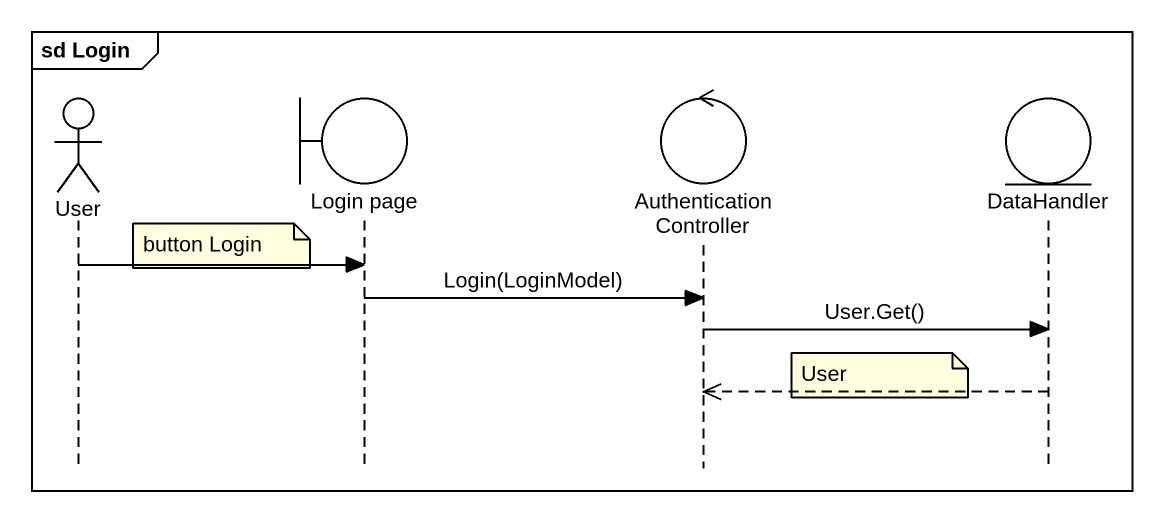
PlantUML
@startuml
mainframe sd Login
hide footbox
actor User
boundary "Login page" as Login_page
control AuthenticationController
entity DataHandler

note right of User : button Login
User -> Login_page
Login_page -> AuthenticationController : Login(LoginModel)
AuthenticationController -> DataHandler : User.Get()
note left of DataHandler : User
DataHandler -->> AuthenticationController
@enduml
